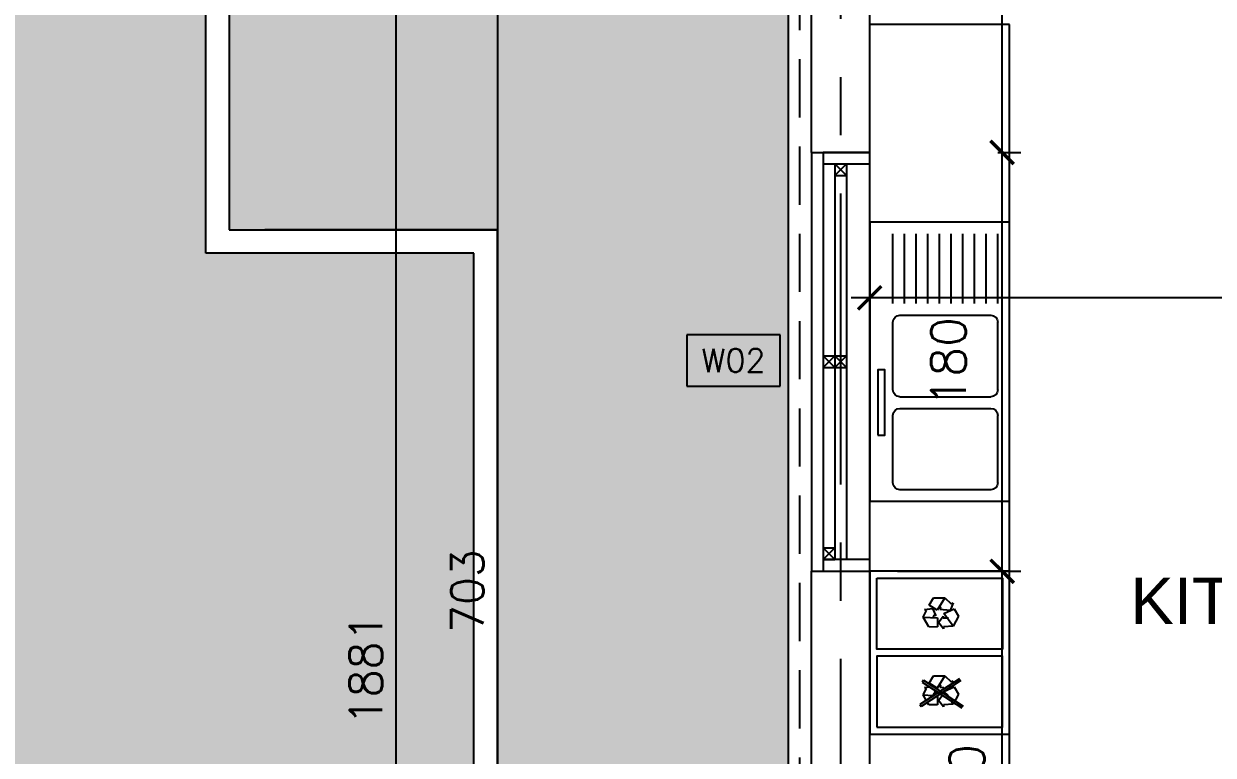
# Model space of a CAD drawing. Header units: centimetres. Extents: x -3744 to 3813, y -6963 to 3597.
# Drawn here: x -2013 to -1503, y 1754 to 2068 of the extents above; entities that cross this region are included whole.
import ezdxf

# ---------------------------------------------------------------- set-up
doc = ezdxf.new("R2010")
doc.units = ezdxf.units.CM
doc.header["$LTSCALE"] = 100
doc.header["$MEASUREMENT"] = 0
for name, pattern in [('A0-01 FLOOR PLANS$0$HIDDEN', [0.375, 0.25, -0.125]), ('GRID$0$GRID$0$XREF GRID$0$GRIDS$0$CENTER', [2, 1.25, -0.25, 0.25, -0.25]), ('HIDDEN', [0.375, 0.25, -0.125])]:
    doc.linetypes.add(name, pattern=pattern)
for name, color, linetype in [('A0-01 FLOOR PLANS$0$COUNTERS', 85, 'Continuous'), ('A0-01 FLOOR PLANS$0$DIM IN', 1, 'Continuous'), ('A0-01 FLOOR PLANS$0$HIDDEN -03', 8, 'A0-01 FLOOR PLANS$0$HIDDEN'), ('A0-01 FLOOR PLANS$0$KITCHEN', 11, 'Continuous'), ('A0-01 FLOOR PLANS$0$RECYCLE', 85, 'Continuous'), ('A0-01 FLOOR PLANS$0$TEXT', 3, 'Continuous'), ('A0-01 FLOOR PLANS$0$TEXT-SCHED', 3, 'Continuous'), ('A0-01 FLOOR PLANS$0$WALL-01', 7, 'Continuous'), ('A0-01 FLOOR PLANS$0$WALL-03', 2, 'Continuous'), ('A0-01 FLOOR PLANS$0$WINDOW', 1, 'Continuous'), ('GRID$0$DIM IN', 1, 'Continuous'), ('GRID$0$XREF GRID', 11, 'GRID$0$GRID$0$XREF GRID$0$GRIDS$0$CENTER'), ('SOURROUNDING$0$DIM IN', 1, 'Continuous'), ('SOURROUNDING$0$HATCH', 8, 'Continuous'), ('SOURROUNDING$0$KERBSTONE', 11, 'Continuous'), ('WALL-01', 7, 'Continuous'), ('WALL-03', 2, 'Continuous')]:
    doc.layers.add(name, color=color, linetype=linetype)
doc.layers.add('SOURROUNDING$0$HAT', color=8, linetype='Continuous', lineweight=9)
doc.styles.add('A0-01 FLOOR PLANS$0$22', font='romans.shx')
doc.styles.add('A0-01 FLOOR PLANS$0$A0-01 GROUND FLOOR PLAN - For Entry modification$0$ROMANS', font='romans')
doc.styles.add('A0-01 FLOOR PLANS$0$ART-PS-1', font='arial.ttf', dxfattribs={"height": 20})
doc.styles.add('GRID$0$ROMANS', font='romans')
doc.dimstyles.new('A0-01 FLOOR PLANS$0$100', dxfattribs={"dimtxt": 15, "dimasz": 10, "dimexe": 8, "dimexo": 12, "dimgap": 6, "dimtad": 1, "dimdec": 0, "dimzin": 0, "dimdsep": 46, "dimtxsty": 'A0-01 FLOOR PLANS$0$22', "dimblk": 'A0-01 FLOOR PLANS$0$_ARCHTICK', "dimcen": 30, "dimdle": 8, "dimclrd": 1, "dimclre": 1, "dimclrt": 2, "dimadec": 0, "dimazin": 0, "dimtfac": 1, "dimtdec": 0, "dimtmove": 2, "dimatfit": 3, "dimldrblk": 'A0-01 FLOOR PLANS$0$_OBLIQUE', "dimfxl": 100, "dimtolj": 1, "dimtzin": 0, "dimarcsym": 0})
doc.dimstyles.new('A0-01 FLOOR PLANS$0$A0-01 GROUND FLOOR PLAN - For Entry modification$0$text', dxfattribs={"dimtxt": 18, "dimasz": 10, "dimexe": 10, "dimexo": 10, "dimgap": -6, "dimtad": 1, "dimtih": 1, "dimtoh": 1, "dimdec": 0, "dimdsep": 46, "dimtxsty": 'A0-01 FLOOR PLANS$0$A0-01 GROUND FLOOR PLAN - For Entry modification$0$ROMANS', "dimblk1": 'A0-01 FLOOR PLANS$0$A0-01 GROUND FLOOR PLAN - For Entry modification$0$_ARCHTICK', "dimblk2": 'A0-01 FLOOR PLANS$0$A0-01 GROUND FLOOR PLAN - For Entry modification$0$_ARCHTICK', "dimsah": 1, "dimcen": 25, "dimdle": 10, "dimse1": 1, "dimse2": 1, "dimsd1": 1, "dimsd2": 1, "dimclrd": 1, "dimclre": 1, "dimclrt": 2, "dimadec": 0, "dimazin": 0, "dimtfac": 1, "dimtdec": 0, "dimtmove": 2, "dimatfit": 3, "dimldrblk": 'A0-01 FLOOR PLANS$0$A0-01 GROUND FLOOR PLAN - For Entry modification$0$_ARCHTICK', "dimfxl": 1, "dimtolj": 1, "dimtzin": 0, "dimarcsym": 0})
doc.dimstyles.new('GRID$0$AS-17-100', dxfattribs={"dimtxt": 14, "dimasz": 7, "dimexe": 10, "dimexo": 25, "dimgap": 6, "dimtad": 1, "dimtoh": 1, "dimdec": 0, "dimdsep": 46, "dimtxsty": 'GRID$0$ROMANS', "dimblk1": 'GRID$0$_ARCHTICK', "dimblk2": 'GRID$0$_ARCHTICK', "dimsah": 1, "dimcen": 25, "dimdle": 10, "dimclrd": 1, "dimclre": 1, "dimclrt": 2, "dimadec": 0, "dimazin": 0, "dimtfac": 1, "dimtdec": 0, "dimtofl": 0, "dimtmove": 2, "dimatfit": 3, "dimldrblk": 'GRID$0$_ARCHTICK', "dimfxl": 1, "dimtolj": 1, "dimtzin": 0, "dimarcsym": 0})

# ---------------------------------------------------------------- blocks, each defined once
blk = doc.blocks.new('A0-01 FLOOR PLANS$0$W05')
at = {"layer": 'A0-01 FLOOR PLANS$0$WINDOW'}
for p, q in [((-650, 1615), (-650, 1445)), ((-645, 1615), (-645, 1445)), ((-645, 1615), (-640, 1615)), ((-640, 1615), (-645, 1610)), ((-645, 1615), (-640, 1610)), ((-640, 1615), (-640, 1445)), ((-630, 1445), (-630, 1615)), ((-645, 1610), (-640, 1610)), ((-650, 1532.5), (-645, 1532.5)), ((-645, 1527.5), (-650, 1532.5)), ((-650, 1527.5), (-645, 1532.5)), ((-645, 1532.5), (-640, 1532.5)), ((-640, 1532.5), (-645, 1527.5)), ((-645, 1532.5), (-640, 1527.5)), ((-650, 1527.5), (-645, 1527.5)), ((-645, 1527.5), (-640, 1527.5)), ((-650, 1450), (-645, 1450)), ((-645, 1450), (-650, 1445)), ((-650, 1450), (-645, 1445)), ((-650, 1445), (-645, 1445))]:
    blk.add_line(p, q, dxfattribs=at)
for points in [[(-650, 1615), (-630, 1615), (-630, 1620), (-650, 1620)], [(-650, 1440), (-630, 1440), (-630, 1445), (-650, 1445)]]:
    blk.add_lwpolyline(points, close=True, dxfattribs=at)
blk = doc.blocks.new('GRID$0$_ARCHTICK')
at = {"color": 0, "linetype": 'ByBlock', "const_width": 0.15}
blk.add_lwpolyline([(-0.5, -0.5), (0.5, 0.5)], dxfattribs=at)
blk = doc.blocks.new('*D2165')
at = {"layer": 'Defpoints', "color": 0, "transparency": 16777216}
for p in [(-1934.4, 2140.98), (-1934.4, 1438), (-1914.76, 1438)]:
    blk.add_point(p, dxfattribs=at)
at = {"layer": 'GRID$0$DIM IN', "color": 1, "lineweight": -2, "transparency": 16777216}
for p, q in [((-1914.76, 2150.98), (-1914.76, 1428)), ((-1909.4, 2140.98), (-1904.76, 2140.98)), ((-1909.4, 1438), (-1904.76, 1438))]:
    blk.add_line(p, q, dxfattribs=at)
at = {"layer": 'GRID$0$DIM IN', "color": 1, "lineweight": -2, "transparency": 16777216, "xscale": 7, "yscale": 7, "zscale": 7}
for p, rotation in [((-1914.76, 2140.98), 90), ((-1914.76, 1438), 270)]:
    blk.add_blockref('GRID$0$_ARCHTICK', p, dxfattribs=dict(at, rotation=rotation))
at = {"layer": 'GRID$0$DIM IN', "color": 2, "transparency": 16777216, "insert": (-1927.76, 1789.49), "char_height": 14, "attachment_point": 5, "rotation": 90, "style": 'GRID$0$ROMANS'}
blk.add_mtext('\\A1;703', dxfattribs=at)
blk = doc.blocks.new('*D2167')
at = {"layer": 'Defpoints', "color": 0, "transparency": 16777216}
for p in [(-1992.02, 2696.16), (-1958.3, 2696.16), (-1992.02, 815.5)]:
    blk.add_point(p, dxfattribs=at)
at = {"layer": 'GRID$0$DIM IN', "color": 1, "lineweight": -2, "transparency": 16777216}
for p, q in [((-1958.3, 805.5), (-1958.3, 2706.16)), ((-1967.02, 2696.16), (-1948.3, 2696.16)), ((-1967.02, 815.5), (-1948.3, 815.5))]:
    blk.add_line(p, q, dxfattribs=at)
at = {"layer": 'GRID$0$DIM IN', "color": 1, "lineweight": -2, "transparency": 16777216, "xscale": 7, "yscale": 7, "zscale": 7}
for p, rotation in [((-1958.3, 2696.16), 90), ((-1958.3, 815.5), 270)]:
    blk.add_blockref('GRID$0$_ARCHTICK', p, dxfattribs=dict(at, rotation=rotation))
at = {"layer": 'GRID$0$DIM IN', "color": 2, "transparency": 16777216, "insert": (-1971.3, 1755.83), "char_height": 14, "attachment_point": 5, "rotation": 90, "style": 'GRID$0$ROMANS'}
blk.add_mtext('\\A1;1881', dxfattribs=at)
blk = doc.blocks.new('A0-01 FLOOR PLANS$0$KITCHEN_SINK-04')
at = {"layer": 'A0-01 FLOOR PLANS$0$KITCHEN'}
for p, q in [((-60, -60), (-60, 0)), ((-60, 0), (60, 0)), ((60, -60), (60, 0)), ((-25, -10), (-55, -10)), ((12, -10), (-17, -10)), ((52, -10), (23, -10)), ((-25, -15), (-55, -15)), ((-20, -13), (-20, -52)), ((15, -13), (15, -52)), ((20, -13), (20, -52)), ((55, -52), (55, -13)), ((-25, -20), (-55, -20)), ((-25, -25), (-55, -25)), ((-25, -30), (-55, -30)), ((-25, -35), (-55, -35)), ((-25, -40), (-55, -40)), ((-25, -45), (-55, -45)), ((-25, -50), (-55, -50)), ((-25, -55), (-55, -55)), ((12, -55), (-17, -55)), ((52, -55), (23, -55)), ((60, -60), (-60, -60))]:
    blk.add_line(p, q, dxfattribs=at)
blk.add_lwpolyline([(31.5, -3.5), (31.5, -6.5), (3.5, -6.5), (3.5, -3.5)], close=True, dxfattribs=at)
for centre, start, end in [((-17, -13), 90, 180), ((12, -13), 0, 90), ((23, -13), 90, 180), ((52, -13), 0, 90), ((-17, -52), 180, 270), ((12, -52), 270, 0), ((23, -52), 180, 270), ((52, -52), 270, 0)]:
    blk.add_arc(centre, 3, start, end, dxfattribs=at)
blk = doc.blocks.new('A0-01 FLOOR PLANS$0$FSF')
at = {"layer": 'A0-01 FLOOR PLANS$0$RECYCLE'}
for p, q in [((7765.19, 4675.67), (7765.19, 4735.67)), ((7711.3, 4711.94), (7714.51, 4713.83)), ((7714.51, 4713.83), (7718.82, 4711.52)), ((7741.36, 4714.22), (7752.43, 4697.23)), ((7742.02, 4698.84), (7753.09, 4715.83)), ((7742.18, 4714.79), (7753.26, 4697.8)), ((7742.84, 4698.27), (7753.91, 4715.26)), ((7744.8, 4711.94), (7748.01, 4713.83)), ((7748.01, 4713.83), (7752.32, 4711.52)), ((7706.6, 4708), (7709.22, 4710.69)), ((7709.22, 4710.69), (7708.81, 4711.49)), ((7708.81, 4711.49), (7712.02, 4710.16)), ((7713.33, 4707.52), (7711.31, 4711.94)), ((7712.02, 4710.16), (7711.57, 4705.77)), ((7718.82, 4711.52), (7713.33, 4707.52)), ((7715.21, 4707.25), (7715.17, 4709.52)), ((7718.82, 4711.52), (7719.07, 4707.41)), ((7740.1, 4708), (7742.72, 4710.69)), ((7742.72, 4710.69), (7742.31, 4711.49)), ((7742.31, 4711.49), (7743.63, 4710.94)), ((7746.83, 4707.52), (7744.81, 4711.94)), ((7745.34, 4710.24), (7745.52, 4710.16)), ((7745.52, 4710.16), (7745.5, 4710)), ((7748.75, 4709.57), (7746.83, 4707.52)), ((7748.67, 4709.45), (7748.67, 4709.52)), ((7752.32, 4711.52), (7750.72, 4710.64)), ((7752.32, 4711.52), (7752.57, 4707.41)), ((7706.62, 4703.11), (7706.6, 4708)), ((7706.6, 4708), (7711.85, 4704.6)), ((7711.85, 4704.6), (7709.8, 4701.19)), ((7711.2, 4706.38), (7710.09, 4705.74)), ((7711.13, 4702.7), (7714.29, 4704.01)), ((7711.57, 4705.77), (7711.2, 4706.38)), ((7714.29, 4704.01), (7713.94, 4703.39)), ((7714.5, 4707.21), (7715.21, 4707.25)), ((7717.27, 4705.2), (7714.5, 4707.21)), ((7714.85, 4698.6), (7715.16, 4704.84)), ((7715.16, 4704.84), (7719.13, 4704.77)), ((7719.96, 4707.39), (7717.27, 4705.2)), ((7719.07, 4707.41), (7719.96, 4707.39)), ((7719.14, 4704.79), (7719.07, 4701.06)), ((7740.12, 4703.11), (7740.1, 4708)), ((7740.1, 4708), (7745.35, 4704.6)), ((7745.35, 4704.6), (7743.3, 4701.19)), ((7744.7, 4706.38), (7743.59, 4705.74)), ((7745.07, 4705.77), (7744.7, 4706.38)), ((7745.3, 4707.53), (7745.07, 4705.77)), ((7746.42, 4703.44), (7747.79, 4704.01)), ((7747.79, 4704.01), (7747.44, 4703.39)), ((7748.64, 4704.47), (7748.66, 4704.84)), ((7748.66, 4704.84), (7752.63, 4704.77)), ((7750.77, 4705.2), (7748.69, 4706.71)), ((7753.46, 4707.39), (7750.77, 4705.2)), ((7752.57, 4707.41), (7753.46, 4707.39)), ((7752.64, 4704.79), (7752.57, 4701.06)), ((7709.81, 4701.19), (7706.62, 4703.11)), ((7711.59, 4699.26), (7711.13, 4702.7)), ((7712.07, 4700.01), (7711.59, 4699.26)), ((7714.85, 4698.6), (7712.07, 4700.01)), ((7713.94, 4703.39), (7715.05, 4702.75)), ((7719.07, 4701.06), (7714.85, 4698.6)), ((7743.31, 4701.19), (7740.12, 4703.11)), ((7742.02, 4698.84), (7742.84, 4698.27)), ((7744.63, 4702.7), (7744.71, 4702.73)), ((7744.64, 4702.63), (7744.63, 4702.7)), ((7745.09, 4699.26), (7744.83, 4701.16)), ((7745.57, 4700.01), (7745.09, 4699.26)), ((7748.35, 4698.6), (7745.57, 4700.01)), ((7747.44, 4703.39), (7748.55, 4702.75)), ((7748.35, 4698.6), (7748.56, 4702.83)), ((7750.59, 4699.9), (7748.35, 4698.6)), ((7752.57, 4701.06), (7751.45, 4700.41)), ((7752.43, 4697.23), (7753.26, 4697.8))]:
    blk.add_line(p, q, dxfattribs=at)
for points in [[(7695.19, 4735.67), (7695.19, 4675.67), (7765.19, 4675.67), (7765.19, 4735.67)], [(7698.19, 4678.67), (7698.19, 4732.67), (7728.69, 4732.67), (7728.69, 4678.67)], [(7762.19, 4678.67), (7762.19, 4732.67), (7731.69, 4732.67), (7731.69, 4678.67)]]:
    blk.add_lwpolyline(points, close=True, dxfattribs=at)
blk = doc.blocks.new('*D1941')
at = {"layer": 'A0-01 FLOOR PLANS$0$TEXT-SCHED', "color": 1, "lineweight": -2, "transparency": 16777216}
for p, q in [((-1793.47, 1899.59), (-1833.57, 1899.59)), ((-1833.57, 1899.59), (-1833.57, 1877.59)), ((-1793.47, 1877.59), (-1793.47, 1899.59)), ((-1833.57, 1877.59), (-1793.47, 1877.59))]:
    blk.add_line(p, q, dxfattribs=at)
at = {"layer": 'Defpoints', "color": 0, "transparency": 16777216}
blk.add_point((-1813.52, 1888.59), dxfattribs=at)
blk.add_point((-1813.52, 1888.59), dxfattribs=at)
blk.add_point((-1813.52, 1888.59), dxfattribs=at)
at = {"layer": 'A0-01 FLOOR PLANS$0$TEXT-SCHED', "color": 2, "transparency": 16777216, "insert": (-1813.52, 1888.59), "char_height": 8, "width": 47.1429, "attachment_point": 5, "style": 'A0-01 FLOOR PLANS$0$A0-01 GROUND FLOOR PLAN - For Entry modification$0$ROMANS'}
blk.add_mtext('\\A1;{\\H1.25x;W02}', dxfattribs=at)
blk = doc.blocks.new('A0-01 FLOOR PLANS$0$A0-01 GROUND FLOOR PLAN - For Entry modification$0$_ARCHTICK')
at = {"color": 0, "linetype": 'ByBlock', "const_width": 0.15}
blk.add_lwpolyline([(-0.5, -0.5), (0.5, 0.5)], dxfattribs=at)
blk = doc.blocks.new('A0-01 FLOOR PLANS$0$_ARCHTICK')
at = {"color": 0, "linetype": 'ByBlock', "const_width": 0.15}
blk.add_lwpolyline([(-0.5, -0.5), (0.5, 0.5)], dxfattribs=at)
blk = doc.blocks.new('*D1967')
at = {"layer": 'A0-01 FLOOR PLANS$0$DIM IN', "color": 1, "lineweight": -2, "transparency": 16777216}
for p, q in [((-1755, 1937.75), (-1755, 1907.5)), ((-1405, 1937.75), (-1405, 1907.5)), ((-1397, 1915.5), (-1763, 1915.5))]:
    blk.add_line(p, q, dxfattribs=at)
at = {"layer": 'Defpoints', "color": 0, "transparency": 16777216}
for p in [(-1755, 1949.75), (-1405, 1949.75), (-1755, 1915.5)]:
    blk.add_point(p, dxfattribs=at)
at = {"layer": 'A0-01 FLOOR PLANS$0$DIM IN', "color": 1, "lineweight": -2, "transparency": 16777216, "xscale": 10, "yscale": 10, "zscale": 10, "rotation": 180}
blk.add_blockref('A0-01 FLOOR PLANS$0$_ARCHTICK', (-1755, 1915.5), dxfattribs=at)
at = {"layer": 'A0-01 FLOOR PLANS$0$DIM IN', "color": 1, "lineweight": -2, "transparency": 16777216, "xscale": 10, "yscale": 10, "zscale": 10}
blk.add_blockref('A0-01 FLOOR PLANS$0$_ARCHTICK', (-1405, 1915.5), dxfattribs=at)
at = {"layer": 'A0-01 FLOOR PLANS$0$DIM IN', "color": 2, "transparency": 16777216, "insert": (-1580, 1929), "char_height": 15, "attachment_point": 5, "style": 'A0-01 FLOOR PLANS$0$22'}
blk.add_mtext('\\A1;350', dxfattribs=at)
blk = doc.blocks.new('A0-01 FLOOR PLANS$0$_OBLIQUE')
at = {"color": 0, "linetype": 'ByBlock'}
blk.add_line((-0.5, -0.5), (0.5, 0.5), dxfattribs=at)
blk = doc.blocks.new('*D2039')
at = {"layer": 'A0-01 FLOOR PLANS$0$DIM IN', "color": 1, "lineweight": -2, "transparency": 16777216}
for p, q in [((-1698.13, 1640), (-1698.13, 1806)), ((-1743, 1798), (-1690.13, 1798)), ((-1710.13, 1648), (-1706.13, 1648))]:
    blk.add_line(p, q, dxfattribs=at)
at = {"layer": 'Defpoints', "color": 0, "transparency": 16777216}
for p in [(-1755, 1798), (-1698.13, 1798), (-1698.13, 1648)]:
    blk.add_point(p, dxfattribs=at)
at = {"layer": 'A0-01 FLOOR PLANS$0$DIM IN', "color": 1, "lineweight": -2, "transparency": 16777216, "xscale": 10, "yscale": 10, "zscale": 10}
for p, rotation in [((-1698.13, 1798), 90), ((-1698.13, 1648), 270)]:
    blk.add_blockref('A0-01 FLOOR PLANS$0$_ARCHTICK', p, dxfattribs=dict(at, rotation=rotation))
at = {"layer": 'A0-01 FLOOR PLANS$0$DIM IN', "color": 2, "transparency": 16777216, "insert": (-1713.21, 1704.54), "char_height": 15, "attachment_point": 5, "rotation": 90, "style": 'A0-01 FLOOR PLANS$0$22'}
blk.add_mtext('\\A1;150', dxfattribs=at)
blk = doc.blocks.new('*D2040')
at = {"layer": 'A0-01 FLOOR PLANS$0$DIM IN', "color": 1, "lineweight": -2, "transparency": 16777216}
for p, q in [((-1698.13, 1790), (-1698.13, 1986)), ((-1699.95, 1978), (-1690.13, 1978)), ((-1699.95, 1798), (-1690.13, 1798))]:
    blk.add_line(p, q, dxfattribs=at)
at = {"layer": 'Defpoints', "color": 0, "transparency": 16777216}
for p in [(-1711.95, 1978), (-1698.13, 1978), (-1711.95, 1798)]:
    blk.add_point(p, dxfattribs=at)
at = {"layer": 'A0-01 FLOOR PLANS$0$DIM IN', "color": 1, "lineweight": -2, "transparency": 16777216, "xscale": 10, "yscale": 10, "zscale": 10}
for p, rotation in [((-1698.13, 1978), 90), ((-1698.13, 1798), 270)]:
    blk.add_blockref('A0-01 FLOOR PLANS$0$_ARCHTICK', p, dxfattribs=dict(at, rotation=rotation))
at = {"layer": 'A0-01 FLOOR PLANS$0$DIM IN', "color": 2, "transparency": 16777216, "insert": (-1721.16, 1888), "char_height": 15, "attachment_point": 5, "rotation": 90, "style": 'A0-01 FLOOR PLANS$0$22'}
blk.add_mtext('\\A1;180', dxfattribs=at)
blk = doc.blocks.new('*D2041')
at = {"layer": 'A0-01 FLOOR PLANS$0$DIM IN', "color": 1, "lineweight": -2, "transparency": 16777216}
for p, q in [((-1698.13, 1970), (-1698.13, 2136)), ((-1699.95, 2128), (-1690.13, 2128)), ((-1699.95, 1978), (-1690.13, 1978))]:
    blk.add_line(p, q, dxfattribs=at)
at = {"layer": 'Defpoints', "color": 0, "transparency": 16777216}
for p in [(-1711.95, 2128), (-1698.13, 2128), (-1711.95, 1978)]:
    blk.add_point(p, dxfattribs=at)
at = {"layer": 'A0-01 FLOOR PLANS$0$DIM IN', "color": 1, "lineweight": -2, "transparency": 16777216, "xscale": 10, "yscale": 10, "zscale": 10}
for p, rotation in [((-1698.13, 2128), 90), ((-1698.13, 1978), 270)]:
    blk.add_blockref('A0-01 FLOOR PLANS$0$_ARCHTICK', p, dxfattribs=dict(at, rotation=rotation))
at = {"layer": 'A0-01 FLOOR PLANS$0$DIM IN', "color": 2, "transparency": 16777216, "insert": (-1721.51, 2065.58), "char_height": 15, "attachment_point": 5, "rotation": 90, "style": 'A0-01 FLOOR PLANS$0$22'}
blk.add_mtext('\\A1;150', dxfattribs=at)
blk = doc.blocks.new('GRID')
at = {"layer": 'GRID$0$XREF GRID'}
blk.add_line((-1767.5, 2960.33, 0), (-1767.5, 522.76), dxfattribs=at)
at = {"layer": 'GRID$0$DIM IN'}
for base, p1, p2, picture, middle in [((-1958.3, 2696.16), (-1992.02, 815.5), (-1992.02, 2696.16), '*D2167', (-1971.3, 1755.83)), ((-1914.76, 1438), (-1934.4, 2140.98), (-1934.4, 1438), '*D2165', (-1927.76, 1789.49))]:
    dim = blk.add_linear_dim(base=base, p1=p1, p2=p2, angle=90, dimstyle='GRID$0$AS-17-100', dxfattribs=at)
    dim.commit()
    dim.dimension.update_dxf_attribs({"geometry": picture, "text_midpoint": middle})
blk = doc.blocks.new('A0-01 FLOOR PLANS')
at = {"layer": 'A0-01 FLOOR PLANS$0$COUNTERS'}
for p, q in [((-1695, 2033), (-1755, 2033)), ((-1695, 1708), (-1695, 2033))]:
    blk.add_line(p, q, dxfattribs=at)
at = {"layer": 'A0-01 FLOOR PLANS$0$HIDDEN -03'}
blk.add_line((-1785, 793), (-1785, 2713), dxfattribs=at)
at = {"layer": 'A0-01 FLOOR PLANS$0$WALL-01'}
for p, q in [((-1780, 1978), (-1780, 2163)), ((-1755, 1978), (-1755, 2128)), ((-1780, 1978), (-1755, 1978)), ((-1780, 1798), (-1755, 1798)), ((-1780, 1583), (-1780, 1798)), ((-1755, 1648), (-1755, 1798))]:
    blk.add_line(p, q, dxfattribs=at)
at = {"layer": 'A0-01 FLOOR PLANS$0$WALL-03'}
blk.add_line((-1780, 1978), (-1780, 1798), dxfattribs=at)
at = {"layer": 'A0-01 FLOOR PLANS$0$KITCHEN', "xscale": -1.000000000000005, "rotation": 90}
blk.add_blockref('A0-01 FLOOR PLANS$0$KITCHEN_SINK-04', (-1755, 1888), dxfattribs=at)
at = {"layer": 'A0-01 FLOOR PLANS$0$KITCHEN', "rotation": 270}
blk.add_blockref('A0-01 FLOOR PLANS$0$FSF', (-6430.67, 9493.19), dxfattribs=at)
at = {"layer": 'A0-01 FLOOR PLANS$0$WALL-01'}
blk.add_blockref('GRID', (0, 0), dxfattribs=at)
at = {"layer": 'A0-01 FLOOR PLANS$0$WINDOW'}
blk.add_blockref('A0-01 FLOOR PLANS$0$W05', (-1125, 358), dxfattribs=at)
at = {"layer": 'A0-01 FLOOR PLANS$0$TEXT', "style": 'A0-01 FLOOR PLANS$0$ART-PS-1'}
blk.add_text('KITCHEN', height=20, dxfattribs=at).set_placement((-1643.02, 1775.31))
at = {"layer": 'A0-01 FLOOR PLANS$0$DIM IN'}
for base, p1, p2, picture, middle in [((-1698.13, 2128), (-1711.95, 1978), (-1711.95, 2128), '*D2041', (-1721.51, 2065.58)), ((-1698.13, 1978), (-1711.95, 1798), (-1711.95, 1978), '*D2040', (-1721.16, 1888)), ((-1698.13, 1798), (-1698.13, 1648), (-1755, 1798), '*D2039', (-1713.21, 1704.54))]:
    dim = blk.add_linear_dim(base=base, p1=p1, p2=p2, angle=90, dimstyle='A0-01 FLOOR PLANS$0$100', override={"dimfxl": 0.075}, dxfattribs=at)
    dim.commit()
    dim.dimension.update_dxf_attribs({"geometry": picture, "text_midpoint": middle, "dimtype": 128})
dim = blk.add_linear_dim(base=(-1755, 1915.5), p1=(-1405, 1949.75), p2=(-1755, 1949.75), dimstyle='A0-01 FLOOR PLANS$0$100', override={"dimfxl": 0.075}, dxfattribs=at)
dim.commit()
dim.dimension.update_dxf_attribs({"geometry": '*D1967', "text_midpoint": (-1580, 1929)})
at = {"layer": 'A0-01 FLOOR PLANS$0$TEXT-SCHED'}
dim = blk.add_linear_dim(base=(-1813.52, 1888.59), p1=(-1813.52, 1888.59), p2=(-1813.52, 1888.59), text='{\\H1.25x;W02}', dimstyle='A0-01 FLOOR PLANS$0$A0-01 GROUND FLOOR PLAN - For Entry modification$0$text', override={"dimtxt": 8, "dimgap": -6, "dimclrt": 2}, dxfattribs=at)
dim.commit()
dim.dimension.update_dxf_attribs({"geometry": '*D1941', "text_midpoint": (-1813.52, 1888.59), "dimtype": 128})
blk = doc.blocks.new('SOURROUNDING')
at = {"layer": 'SOURROUNDING$0$HAT', "transparency": 33554658}
h = blk.add_hatch(dxfattribs=at)
h.set_pattern_fill('CROSS', color=256, scale=150, angle=90)
h.paths.add_polyline_path([(-1392.07, 640.01), (-2418, 639.99), (-2418, 25), (-1392.07, 25)])
h.paths.add_polyline_path([(-1810, 2848), (-1810, 3028), (-3028, 3028), (-3028, 785), (-1820, 785), (-1820, 1969.72), (-1935, 1969.72), (-1935, 2521.19), (-1820, 2521.19), (-1820, 2848)])
h.paths.add_polyline_path([(-890, 3028), (-880, 2818), (-165, 2818), (-175, 2848), (-165, 2848), (-165, 652.91), (-722.07, 652.91), (-722.07, 25), (-20, 20), (-20, 3028)])
at = {"layer": 'SOURROUNDING$0$KERBSTONE', "lineweight": 13}
h = blk.add_hatch(dxfattribs=at)
h.set_pattern_fill('AR-HBONE', color=252, scale=5, angle=90)
h.paths.add_polyline_path([(-175, 1001.39), (-180.24, 999.4), (-175, 1003.26), (-175, 1910.07), (-189.19, 1904.68), (-175, 1915.15), (-175, 1965.25), (-177.79, 1965.57), (-175, 1966.16), (-175, 2515.31), (-190.95, 2509.26), (-175, 2521.02), (-175, 2569.63), (-179.55, 2570.15), (-175, 2571.11), (-175, 2808), (-890, 2808), (-890, 3028), (-1810, 3028), (-1810, 2511.19), (-1925, 2511.19), (-1925, 1979.72), (-1810, 1979.72), (-1810, 775), (-3028, 775), (-3028, 650), (-2728, 650), (-2448, 650), (-2428, 650), (-1382.07, 650), (-1382.07, 25), (-1257.59, 25), (-1257.07, 25), (-857.07, 25), (-732.07, 25), (-732.07, 668), (-175, 668)])
h.paths.add_polyline_path([(-1685, 828), (-1685, 2748), (-1220, 2748), (-1220, 2193), (-890, 2193), (-890, 2683), (-300, 2683), (-300, 788), (-590, 788), (-590, 793), (-817, 793), (-817, 713), (-1286.12, 713), (-1287.5, 828)], flags=16)
h.paths.add_polyline_path([(-1798.23, 1621.66), (-1726.11, 1621.66), (-1726.11, 1641.16), (-1798.23, 1641.16)], flags=16)
h.paths.add_polyline_path([(-1563.97, 2964.65), (-999.2, 2964.65), (-999.2, 3018.34), (-1563.97, 3018.34)], flags=16)
at = {"color": 6}
blk.add_lwpolyline([(-300, 2683), (-890, 2683), (-890, 2193), (-1220, 2193), (-1220, 2748), (-1685, 2748), (-1685, 828), (-890, 828), (-890, 793), (-590, 793), (-590, 788), (-300, 788)], close=True, dxfattribs=at)
at = {"layer": 'SOURROUNDING$0$HATCH'}
blk.add_line((-1810, 1979.72), (-1909.7, 1979.72), dxfattribs=at)
at = {"layer": 'SOURROUNDING$0$KERBSTONE', "color": 2}
for p, q in [((-1935, 1969.72), (-1935, 2521.19)), ((-1925, 2511.19), (-1925, 1979.72)), ((-1925, 1979.72), (-1810, 1979.72)), ((-1810, 1979.72), (-1810, 775)), ((-1820, 1969.72), (-1935, 1969.72)), ((-1820, 785), (-1820, 1969.72))]:
    blk.add_line(p, q, dxfattribs=at)
at = {"layer": 'SOURROUNDING$0$DIM IN'}
blk.add_blockref('A0-01 FLOOR PLANS', (105, 35), dxfattribs=at)

msp = doc.modelspace()

# ---------------------------------------------------------------- linework, layer by layer
at = {"layer": 'WALL-01', "linetype": 'HIDDEN'}
msp.add_lwpolyline([(-300, 2683), (-890, 2683), (-890, 2193), (-1220, 2193), (-1220, 2748), (-1685, 2748), (-1685, 828), (-890, 828), (-890, 793), (-590, 793), (-590, 788), (-300, 788)], close=True, dxfattribs=at)

# ---------------------------------------------------------------- block references
at = {"layer": 'WALL-03'}
msp.add_blockref('SOURROUNDING', (0, 0), dxfattribs=at)

doc.saveas('drawing.dxf')
